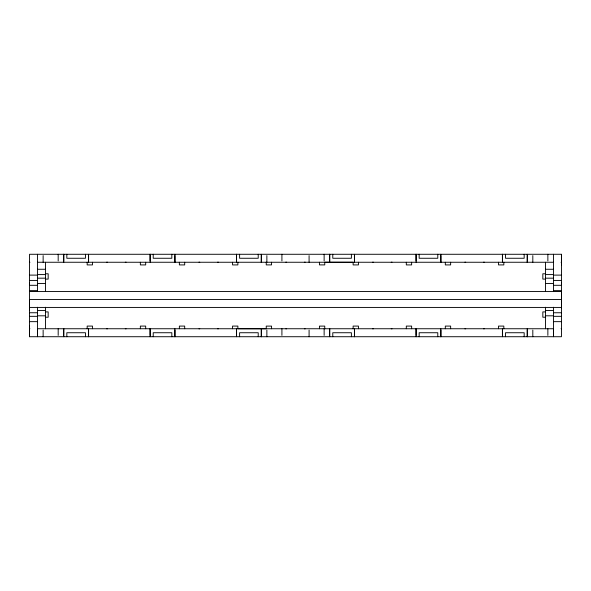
<?xml version="1.0" encoding="UTF-8"?>
<svg xmlns="http://www.w3.org/2000/svg" width="591" height="591" viewBox="0 0 591 591"><rect width="100%" height="100%" fill="white"/><g stroke="black" fill="none" stroke-linecap="round" stroke-linejoin="round"><path stroke-width="0.89" d="M29.55 336.722L29.55 254.278L561.45 254.278L561.45 336.722L29.55 336.722L29.55 326.084M29.55 310.09L29.55 299.452L561.45 299.452M29.55 285.446L29.55 283.554M37.529 335.392L37.529 328.744L553.471 328.744L553.471 335.392M561.45 283.887L561.45 283.03M561.45 264.916L561.45 254.278M29.55 262.256L29.934 262.256M37.529 262.256L553.471 262.256M561.066 262.256L561.45 262.256M37.529 269.267L45.507 269.267M545.493 269.267L553.471 269.267M45.507 273.781L48.167 273.781L48.167 279.1L45.507 279.1M545.493 273.781L542.833 273.781L542.833 279.1L545.493 279.1M37.529 274.586L45.507 274.586M545.493 274.586L553.471 274.586M29.55 275.111L37.529 275.111M561.45 275.111L553.471 275.111L553.471 254.278M37.529 278.176L45.507 278.176M545.493 278.176L553.471 278.176M29.55 280.43L37.529 280.43M553.471 280.43L561.45 280.43M37.529 283.495L45.507 283.495M545.493 283.495L553.471 283.495M29.55 285.305L37.529 285.305M553.471 285.305L561.45 285.305M29.55 290.624L37.529 290.624M553.471 290.624L561.45 290.624L561.45 307.431L29.55 307.431L29.55 306.507M29.55 291.474L561.45 291.474M37.529 310.489L45.507 310.489M545.493 310.489L553.471 310.489M45.507 311.9L48.167 311.9L48.167 317.219L45.507 317.219M545.493 311.9L542.833 311.9L542.833 317.219L545.493 317.219M29.55 312.75L37.529 312.75M553.471 312.75L561.45 312.75M37.529 315.808L45.507 315.808M545.493 315.808L553.471 315.808M29.55 316.333L37.529 316.333M553.471 316.333L561.45 316.333M29.55 321.652L37.529 321.652M553.471 321.652L561.45 321.652M29.55 328.744L29.934 328.744M561.066 328.744L561.45 328.744M561.45 283.554L561.45 285.446M561.45 305.975L561.45 306.507M561.45 307.113L561.45 307.97M29.55 283.03L29.55 283.887M29.55 305.554L29.55 305.975M553.471 275.487L553.471 291.452M553.471 307.239L553.471 336.722M547.864 254.278L547.864 260.926M547.864 328.744L547.864 335.392M545.493 262.256L545.493 291.474M545.493 307.239L545.493 328.744M532.816 255.608L532.816 262.256M532.816 330.074L532.816 336.722M527.32 255.608L527.32 262.256M527.32 330.074L527.32 336.722M527.209 254.278L527.209 262.256M527.209 328.744L527.209 336.722M524.173 254.278L524.173 258.267L505.556 258.267L505.556 254.278M524.173 336.722L524.173 332.733L505.556 332.733L505.556 336.722M503.827 262.256L503.827 264.916L498.508 264.916L498.508 262.256M503.827 328.744L503.827 326.084L498.508 326.084L498.508 328.744M502.52 254.278L502.52 262.256M502.52 328.744L502.52 336.722M502.409 254.278L502.409 260.926M502.409 328.744L502.409 335.392M450.637 262.256L450.637 264.916L445.318 264.916L445.318 262.256M450.637 328.744L450.637 326.084L445.318 326.084L445.318 328.744M440.93 255.608L440.93 262.256M440.93 330.074L440.93 336.722M440.82 254.278L440.82 262.256M440.82 328.744L440.82 336.722M437.783 254.278L437.783 258.267L419.167 258.267L419.167 254.278M437.783 336.722L437.783 332.733L419.167 332.733L419.167 336.722M416.13 254.278L416.13 262.256M416.13 328.744L416.13 336.722M416.02 254.278L416.02 260.926M416.02 328.744L416.02 335.392M411.632 262.256L411.632 264.916L406.312 264.916L406.312 262.256M411.632 328.744L411.632 326.084L406.312 326.084L406.312 328.744M358.442 262.256L358.442 264.916L353.123 264.916L353.123 262.256L324.755 262.234L324.755 264.894L319.435 264.894L319.435 262.234M358.442 328.744L358.442 326.084L353.123 326.084L353.123 328.744M354.541 255.608L354.541 262.256M354.541 330.074L354.541 336.722M354.43 254.278L354.43 262.256M354.43 328.744L354.43 336.722M351.394 254.278L351.394 258.267L332.777 258.267L332.777 254.278M351.394 336.722L351.394 332.733L332.777 332.733L332.777 336.722M329.741 254.278L329.741 262.256M329.741 328.744L329.741 336.722M329.63 254.278L329.63 260.926M329.63 328.744L329.63 335.392M324.755 328.766L324.755 326.106L319.435 326.106L319.435 328.766M324.134 254.278L324.134 260.926M324.134 328.744L324.134 335.392M309.086 255.608L309.086 262.256M309.086 330.074L309.086 336.722M281.914 254.278L281.914 260.926M281.914 328.744L281.914 335.392M271.565 262.234L271.565 264.894L266.245 264.894L266.245 262.234M271.565 328.766L271.565 326.106L266.245 326.106L266.245 328.766L237.877 328.744L237.877 326.084L232.559 326.084L232.559 328.744M266.866 255.608L266.866 262.256M266.866 330.074L266.866 336.722M261.37 255.608L261.37 262.256M261.37 330.074L261.37 336.722M261.259 254.278L261.259 262.256M261.259 328.744L261.259 336.722M258.223 254.278L258.223 258.267L239.606 258.267L239.606 254.278M258.223 336.722L258.223 332.733L239.606 332.733L239.606 336.722M237.877 262.256L237.877 264.916L232.559 264.916L232.559 262.256M236.57 254.278L236.57 262.256M236.57 328.744L236.57 336.722M236.459 254.278L236.459 260.926M236.459 328.744L236.459 335.392M184.688 262.256L184.688 264.916L179.369 264.916L179.369 262.256M184.688 328.744L184.688 326.084L179.369 326.084L179.369 328.744M174.98 255.608L174.98 262.256M174.98 330.074L174.98 336.722M174.87 254.278L174.87 262.256M174.87 328.744L174.87 336.722M171.833 254.278L171.833 258.267L153.217 258.267L153.217 254.278M171.833 336.722L171.833 332.733L153.217 332.733L153.217 336.722M150.18 254.278L150.18 262.256M150.18 328.744L150.18 336.722M150.07 254.278L150.07 260.926M150.07 328.744L150.07 335.392M145.681 262.256L145.681 264.916L140.363 264.916L140.363 262.256M145.681 328.744L145.681 326.084L140.363 326.084L140.363 328.744M92.492 262.256L92.492 264.916L87.172 264.916L87.172 262.256M92.492 328.744L92.492 326.084L87.172 326.084L87.172 328.744M88.591 255.608L88.591 262.256M88.591 330.074L88.591 336.722M88.48 254.278L88.48 262.256M88.48 328.744L88.48 336.722M85.444 254.278L85.444 258.267L66.827 258.267L66.827 254.278M85.444 336.722L85.444 332.733L66.827 332.733L66.827 336.722M63.791 254.278L63.791 262.256M63.791 328.744L63.791 336.722M63.68 254.278L63.68 260.926M63.68 328.744L63.68 335.392M58.184 254.278L58.184 260.926M58.184 328.744L58.184 335.392M45.507 262.256L45.507 291.474M45.507 307.239L45.507 328.744M43.136 255.608L43.136 262.256M43.136 330.074L43.136 336.722M37.529 254.278L37.529 291.452M37.529 307.239L37.529 336.722M125.292 328.744A1.995 1.995 0 0 1 126.023 328.884M106.831 328.884A1.995 1.995 0 0 1 107.562 328.744M217.488 328.744A1.995 1.995 0 0 1 218.219 328.884M199.027 328.884A1.995 1.995 0 0 1 199.758 328.744M126.023 262.116A1.995 1.995 0 0 1 125.292 262.256M107.562 262.256A1.995 1.995 0 0 1 106.831 262.116M218.219 262.116A1.995 1.995 0 0 1 217.488 262.256M199.758 262.256A1.995 1.995 0 0 1 199.027 262.116M391.242 328.744A1.995 1.995 0 0 1 391.973 328.884M372.781 328.884A1.995 1.995 0 0 1 373.512 328.744M483.438 328.744A1.995 1.995 0 0 1 484.169 328.884M464.977 328.884A1.995 1.995 0 0 1 465.708 328.744M391.973 262.116A1.995 1.995 0 0 1 391.242 262.256M373.512 262.256A1.995 1.995 0 0 1 372.781 262.116M484.169 262.116A1.995 1.995 0 0 1 483.438 262.256M465.708 262.256A1.995 1.995 0 0 1 464.977 262.116M304.365 328.766A1.995 1.995 0 0 1 305.096 328.906M285.904 328.906A1.995 1.995 0 0 1 286.635 328.766M305.096 262.094A1.995 1.995 0 0 1 304.365 262.234M286.635 262.234A1.995 1.995 0 0 1 285.904 262.094"/></g></svg>
